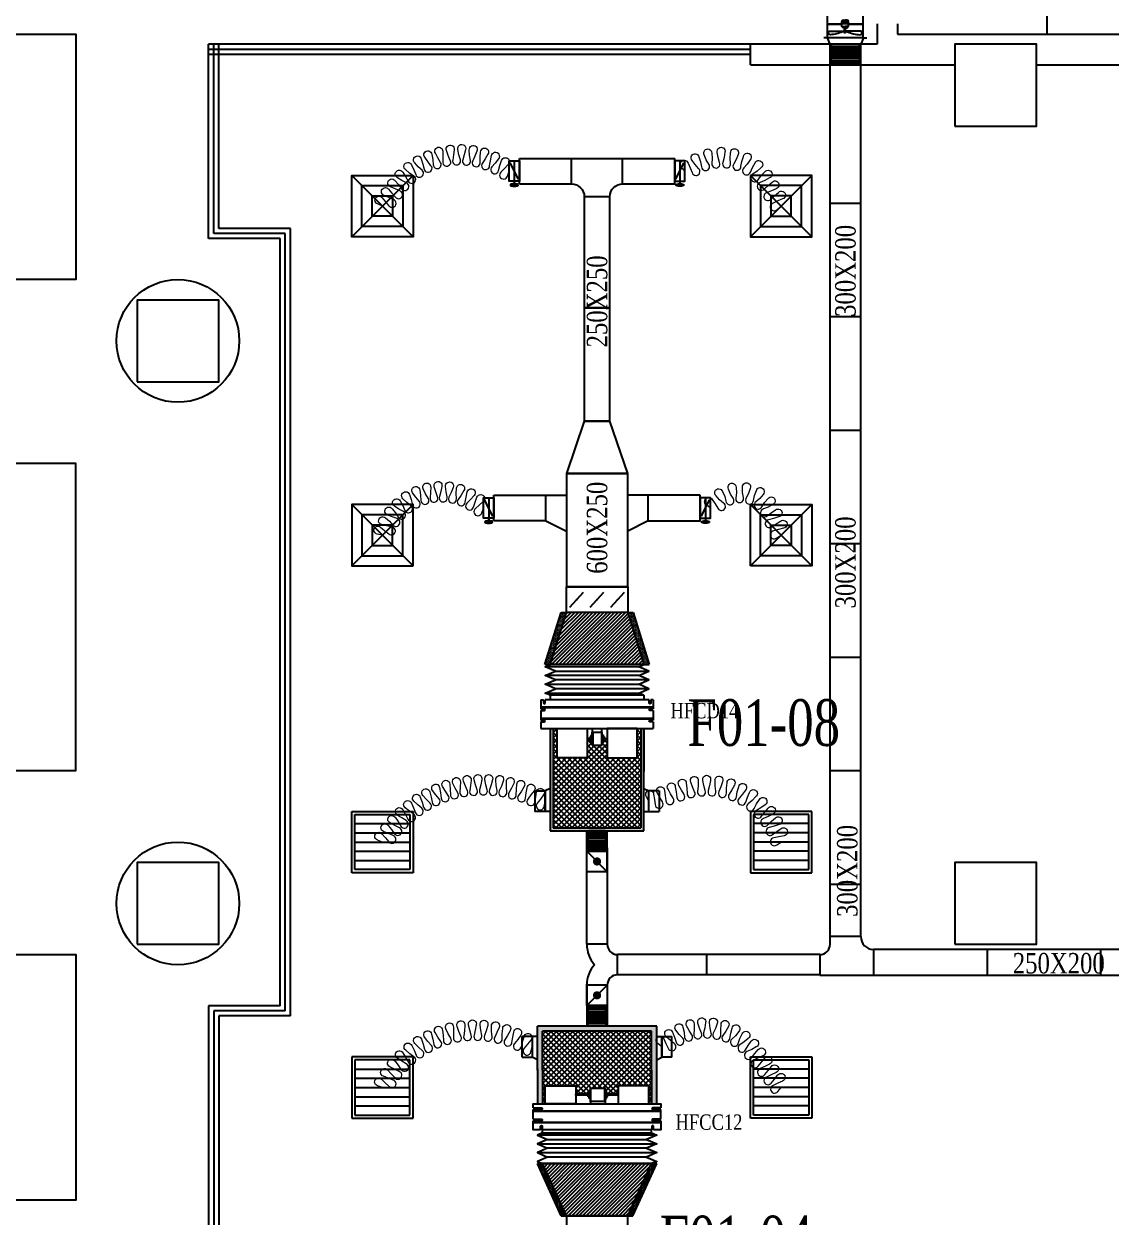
# Model space of a CAD drawing. Header units: metres. Extents: x 352651 to 530851, y -87441 to -24441.
# Drawn here: x 389626 to 400261, y -67927 to -56260 of the extents above; entities that cross this region are included whole.
import ezdxf

# ---------------------------------------------------------------- set-up
doc = ezdxf.new("R2010")
doc.units = ezdxf.units.M
doc.header["$LTSCALE"] = 300
doc.header["$MEASUREMENT"] = 0
doc.linetypes.add('HIDDEN2', pattern=[0.1875, 0.125, -0.0625])
doc.layers.get('0').update_dxf_attribs({"linetype": 'CONTINUOUS'})
for name, color, linetype in [('bat noi mem', 4, 'CONTINUOUS'), ('CUA', 8, 'CONTINUOUS'), ('CUAGIO', 2, 'CONTINUOUS'), ('khuat-F', 9, 'HIDDEN2'), ('KICH-THUOC', 9, 'CONTINUOUS'), ('KT', 1, 'CONTINUOUS'), ('THAY', 9, 'CONTINUOUS'), ('thiet bi', 11, 'CONTINUOUS'), ('TUONG', 7, 'CONTINUOUS'), ('vach', 6, 'CONTINUOUS')]:
    doc.layers.add(name, color=color, linetype=linetype)
doc.layers.add('noi mem', color=5, linetype='BATTING', lineweight=0)
doc.styles.add('PHU', font='vntimeh.shx', dxfattribs={"width": 0.8})
doc.styles.add('ROMANS', font='romans.shx', dxfattribs={"width": 0.75, "bigfont": 'romancvn.shx'})
doc.linetypes.add('BATTING', pattern='A,0.0001,-0.1,[134,ltypeshp.shx,S=0.1,R=0,X=-0.1,Y=0],-0.2,[134,ltypeshp.shx,S=0.1,R=180,X=0.1,Y=0],-0.1', length=0.4001)
pattern_1 = [(45, (-203304.336, 315.93), (-17.6776695, 17.6776695), [])]
pattern_2 = [(180, (950901.318, -119971.589), (-6.25, -12.5), [0, -12.5])]
pattern_3 = [(0, (-65954.118, 217871.305), (6.25, -12.5), [0, -12.5])]

# ---------------------------------------------------------------- blocks, each defined once
blk = doc.blocks.new('cot1')
at = {"layer": 'vach'}
blk.add_lwpolyline([(-400, -400), (400, -400), (400, 400), (-400, 400)], close=True, dxfattribs=at)
blk = doc.blocks.new('SAD')
at = {"layer": 'CUAGIO', "color": 8}
for p, q in [((-300, -300), (300, 300)), ((300, -300), (-300, 300))]:
    blk.add_line(p, q, dxfattribs=at)
at = {"layer": 'CUAGIO'}
blk.add_lwpolyline([(300, -300), (300, 300), (-300, 300), (-300, -300)], close=True, dxfattribs=at)
at = {"layer": 'CUAGIO', "color": 8}
for points in [[(200, -200), (200, 200), (-200, 200), (-200, -200)], [(100, -100), (100, 100), (-100, 100), (-100, -100)]]:
    blk.add_lwpolyline(points, close=True, dxfattribs=at)
blk = doc.blocks.new('SAG')
at = {"layer": 'CUAGIO'}
for p, q in [((-300, 300), (-300, -300)), ((300, 300), (-300, 300)), ((300, -300), (300, 300)), ((-300, -300), (300, -300))]:
    blk.add_line(p, q, dxfattribs=at)
at = {"layer": 'CUAGIO', "color": 8}
for p, q in [((-270, 270), (-270, -270)), ((270, 270), (-270, 270)), ((-180, -270), (-180, 270)), ((-90, -270), (-90, 270)), ((0, -270), (0, 270)), ((90, -270), (90, 270)), ((180, -270), (180, 270)), ((270, -270), (270, 270)), ((-270, -270), (270, -270))]:
    blk.add_line(p, q, dxfattribs=at)
blk = doc.blocks.new('Quat thong gio 2')
at = {"layer": 'CUAGIO', "color": 2}
for p, q in [((604439, -54339), (604439, -54304)), ((604439, -54689), (604439, -54339)), ((604439, -54339), (604676, -54339)), ((604504, -54352), (604504, -54499)), ((604574, -54339), (604574, -54478)), ((604576, -54339), (604576, -54478)), ((604711, -54304), (604711, -54724)), ((604711, -54304), (604711, -54304)), ((604504, -54486), (604497, -54486)), ((604500, -54486), (604500, -54499)), ((604535, -54494), (604551, -54479)), ((604551, -54479), (604551, -54511)), ((604551, -54479), (604598, -54479)), ((604575, -54543), (604575, -54479)), ((604598, -54479), (604598, -54543)), ((604493, -54499), (604493, -54511)), ((604493, -54499), (604512, -54499)), ((604493, -54523), (604493, -54511)), ((604493, -54523), (604512, -54523)), ((604504, -54536), (604497, -54536)), ((604500, -54536), (604500, -54523)), ((604504, -54670), (604504, -54523)), ((604512, -54499), (604512, -54511)), ((604512, -54506), (604535, -54506)), ((604512, -54523), (604512, -54511)), ((604512, -54516), (604535, -54516)), ((604535, -54494), (604535, -54511)), ((604535, -54528), (604535, -54511)), ((604535, -54528), (604551, -54543)), ((604551, -54543), (604551, -54511)), ((604551, -54543), (604598, -54543)), ((604574, -54543), (604574, -54689)), ((604576, -54543), (604576, -54689)), ((604613, -54494), (604613, -54511)), ((604613, -54528), (604613, -54511)), ((604439, -54689), (604676, -54689)), ((604439, -54689), (604439, -54724)), ((604711, -54724), (604711, -54724))]:
    blk.add_line(p, q, dxfattribs=at)
at = {"layer": 'CUAGIO', "color": 2, "const_width": 1}
for points in [[(604439, -54304), (604439, -54339)], [(604439, -54724), (604439, -54689)]]:
    blk.add_lwpolyline(points, dxfattribs=at)
for points in [[(604711, -54304), (604711, -54304, -0.414214), (604676, -54339), (604439, -54339)], [(604711, -54724), (604711, -54724, 0.414214), (604676, -54689), (604439, -54689)]]:
    blk.add_lwpolyline(points, format="xyb", dxfattribs=at)
at = {"layer": 'CUAGIO', "color": 2}
for points in [[(604497, -54486, -0.067078), (604469, -54367, -0.673836), (604504, -54352)], [(604497, -54536, 0.067078), (604469, -54655, 0.673836), (604504, -54670)]]:
    blk.add_lwpolyline(points, format="xyb", dxfattribs=at)
for centre, radius, start, end in [((604676, -54304), 35, 270, 0), ((604575, -54478), 1.5, 213.5573, 326.4427), ((604598, -54494), 15, 0, 90), ((604575, -54544), 1.5, 33.5573, 146.4427), ((604598, -54528), 15, 270, 0), ((604676, -54724), 35, 0, 90)]:
    blk.add_arc(centre, radius, start, end, dxfattribs=at)
blk = doc.blocks.new('bac noi mem')
at = {"layer": 'bat noi mem'}
for p, q in [((493887, -64673), (493867, -64693)), ((494067, -64693), (493867, -64693)), ((493867, -64693), (493887, -64713)), ((493887, -64713), (493867, -64733)), ((494067, -64733), (493867, -64733)), ((493867, -64733), (493887, -64753)), ((493887, -64753), (493867, -64773)), ((494047, -64673), (493887, -64673)), ((494047, -64713), (493887, -64713)), ((494047, -64753), (493887, -64753)), ((494047, -64673), (494067, -64693)), ((494067, -64693), (494047, -64713)), ((494047, -64713), (494067, -64733)), ((494067, -64733), (494047, -64753)), ((494047, -64753), (494067, -64773)), ((494067, -64773), (493867, -64773)), ((493867, -64773), (493887, -64793)), ((493887, -64793), (493867, -64813)), ((494067, -64813), (493867, -64813)), ((493867, -64813), (493887, -64833)), ((493887, -64833), (493867, -64853)), ((494067, -64853), (493867, -64853)), ((493867, -64853), (493887, -64873)), ((494047, -64793), (493887, -64793)), ((494047, -64833), (493887, -64833)), ((494067, -64773), (494047, -64793)), ((494047, -64793), (494067, -64813)), ((494067, -64813), (494047, -64833)), ((494047, -64833), (494067, -64853)), ((494067, -64853), (494047, -64873)), ((494047, -64873), (493887, -64873))]:
    blk.add_line(p, q, dxfattribs=at)
blk = doc.blocks.new('1-van gio D200')
at = {"layer": 'CUAGIO'}
h = blk.add_hatch(dxfattribs=at)
h.set_pattern_fill('ANSI31', color=256, scale=100, style=0)
edge = h.paths.add_edge_path()
edge.add_ellipse((486127, -58494), major_axis=(-38.1, 0), ratio=0.310482, start_angle=0, end_angle=360, ccw=False)
for p, q in [((486167, -58437), (486087, -58277)), ((486127, -58257), (486127, -58494))]:
    blk.add_line(p, q, dxfattribs=at)
at = {"layer": 'CUAGIO', "const_width": 3}
for points in [[(486127, -58457), (486177, -58457), (486177, -58257), (486077, -58257), (486077, -58457), (486127, -58457)], [(486167, -58437), (486087, -58277)], [(486127, -58257), (486127, -58494)]]:
    blk.add_lwpolyline(points, dxfattribs=at)
at = {"layer": 'CUAGIO'}
blk.add_lwpolyline([(486177, -58457), (486077, -58457), (486077, -58257), (486177, -58257)], close=True, dxfattribs=at)
at = {"layer": 'CUAGIO', "const_width": 5.35}
blk.add_lwpolyline([(486131, -58357, -1), (486123, -58357, -1)], format="xyb", close=True, dxfattribs=at)
at = {"layer": 'CUAGIO', "extrusion": (0, 0, -1)}
blk.add_ellipse((486127, -58494), major_axis=(-38.1, 0), ratio=0.310482, start_param=-1.570796, end_param=4.712389, dxfattribs=at)

msp = doc.modelspace()

# ---------------------------------------------------------------- hatches: boundary and pattern name
at = {"layer": 'CUAGIO'}
h = msp.add_hatch(dxfattribs=at)
h.set_pattern_fill('DOTS', color=2, scale=200, angle=180, style=0)
h.set_pattern_definition(pattern_2)
h.paths.add_polyline_path([(394932.5, -62014.6), (394880.2, -62014.6), (394722.2, -62524.6), (394774.5, -62524.6)])
h = msp.add_hatch(dxfattribs=at)
h.set_pattern_fill('DOTS', color=2, scale=200, angle=180, style=0)
h.set_pattern_definition(pattern_2)
h.paths.add_polyline_path([(395584.9, -62014.6), (395532.5, -62014.6), (395690.5, -62524.6), (395742.9, -62524.6)])
h = msp.add_hatch(dxfattribs=at)
h.set_pattern_fill('DOTS', color=2, scale=200, style=0)
h.set_pattern_definition([(0, (-203304.336, -93687.006), (6.25, -12.5), [0, -12.5])])
h.paths.add_polyline_path([(395660.5, -64119.6), (395660.5, -63149.6), (395690.5, -63149.6), (395690.5, -64149.6), (394774.5, -64149.6), (394774.5, -63149.6), (394804.5, -63149.6), (394804.5, -64119.6)])
at = {"layer": 'CUAGIO', "ltscale": 1.5}
h = msp.add_hatch(dxfattribs=at)
h.set_pattern_fill('ANSI37', color=9, scale=300, style=0)
h.paths.add_polyline_path([(395660.5, -64119.6), (395660.5, -63149.6), (395625.7, -63149.6), (395625.7, -63435.6), (395330.7, -63435.6), (395330.7, -63248.1), (395301.3, -63248.1), (395301.3, -63268.3), (395290.8, -63268.3), (395290.8, -63284.1), (395280.9, -63284.1), (395280.9, -63309, -1), (395274.4, -63311.2), (395192, -63311.2, -1), (395185.5, -63309), (395185.5, -63284.1), (395175.7, -63284.1), (395175.7, -63268.3), (395165.1, -63268.3), (395165.1, -63248.1), (395135.7, -63248.1), (395135.7, -63435.6), (394840.7, -63435.6), (394840.7, -63149.6), (394804.5, -63149.6), (394804.5, -64119.6)])
at = {"layer": 'CUAGIO'}
h = msp.add_hatch(dxfattribs=at)
h.set_pattern_fill('DOTS', color=2, scale=200, style=0)
h.set_pattern_definition([(0, (-155861.426, -123543.805), (6.25, -12.5), [0, -12.5])])
h.paths.add_polyline_path([(395815.8, -66818.3), (395765.8, -66818.3), (395765.8, -66108.3), (394698.8, -66108.3), (394698.8, -66491), (394698.8, -66818.3), (394648.8, -66818.3), (394648.8, -66476), (394648.8, -66058.3), (395815.8, -66058.3)])
at = {"layer": 'CUAGIO', "ltscale": 1.5}
h = msp.add_hatch(dxfattribs=at)
h.set_pattern_fill('ANSI37', color=9, scale=300, style=0)
h.set_pattern_definition([(315, (23099.83, -112967.395), (-26.5165043, -26.5165043), []), (225, (23099.83, -112967.395), (-26.5165043, 26.5165043), [])])
h.paths.add_polyline_path([(395171.5, -66667.8, 1), (395165, -66669.9), (395165, -66694.8), (395155.1, -66694.8), (395155.1, -66710.6), (395144.6, -66710.6), (395144.6, -66726.3), (395024.9, -66726.3), (395024.9, -66643.3), (394724.9, -66643.3), (394724.9, -66818.3), (394698.8, -66818.3), (394698.8, -66476), (394698.8, -66108.3), (395765.8, -66108.3), (395765.8, -66818.3), (395739.8, -66818.3), (395739.8, -66643.3), (395439.8, -66643.3), (395439.8, -66726.3), (395334.5, -66726.3), (395334.5, -66710.6), (395324, -66710.6), (395324, -66694.8), (395314.1, -66694.8), (395314.1, -66669.9, 0.9999991), (395307.6, -66667.8)])
at = {"layer": 'CUAGIO'}
h = msp.add_hatch(dxfattribs=at)
h.set_pattern_fill('DOTS', color=256, scale=200, style=0)
h.set_pattern_definition(pattern_3)
h.paths.add_polyline_path([(394698.8, -67403.8), (394648.9, -67403.8), (394882.4, -67913.8), (394932.3, -67913.8)])
h = msp.add_hatch(dxfattribs=at)
h.set_pattern_fill('DOTS', color=256, scale=200, style=0)
h.set_pattern_definition(pattern_3)
h.paths.add_polyline_path([(395532.3, -67913.8), (395582.3, -67913.8), (395815.8, -67403.8), (395765.8, -67403.8)])
at = {"layer": 'KICH-THUOC'}
h = msp.add_hatch(dxfattribs=at)
h.set_pattern_fill('ANSI31', color=2, scale=200, style=0)
h.set_pattern_definition(pattern_1)
h.paths.add_polyline_path([(394774.5, -62524.6), (394932.5, -62014.6), (395532.5, -62014.6), (395690.5, -62524.6)])
h = msp.add_hatch(dxfattribs=at)
h.set_pattern_fill('ANSI31', color=2, scale=200, style=0)
h.set_pattern_definition(pattern_1)
h.paths.add_polyline_path([(395532.3, -67913.8), (394932.3, -67913.8), (394698.8, -67403.8), (395765.8, -67403.8)])

# ---------------------------------------------------------------- linework, layer by layer
for points in [[(384132.5, -56359.6), (390132.5, -56359.6), (390132.5, -58759.6), (384132.5, -58759.6)], [(389532.5, -64159.6), (389532.5, -63559.6), (390132.5, -63559.6), (390132.5, -60559.6), (389532.5, -60559.6), (389532.5, -59959.6), (384732.5, -59959.6), (384732.5, -60559.6), (384132.5, -60559.6), (384132.5, -63559.6), (384732.5, -63559.6), (384732.5, -64159.6)], [(384132.5, -65359.6), (390132.5, -65359.6), (390132.5, -67759.6), (384132.5, -67759.6)]]:
    msp.add_lwpolyline(points, close=True)
at = {"layer": 'bat noi mem'}
for p, q in [((397532.5, -56459.6), (397512.5, -56479.6)), ((397792.1, -56459.6), (397532.5, -56459.6)), ((397792.1, -56459.6), (397812.1, -56479.6)), ((397812.1, -56479.6), (397512.5, -56479.6)), ((397512.5, -56479.6), (397532.5, -56499.6)), ((397532.5, -56499.6), (397512.5, -56519.6)), ((397812.1, -56519.6), (397512.5, -56519.6)), ((397512.5, -56519.6), (397532.5, -56539.6)), ((397532.5, -56539.6), (397512.5, -56559.6)), ((397812.1, -56559.6), (397512.5, -56559.6)), ((397512.5, -56559.6), (397532.5, -56579.6)), ((397532.5, -56579.6), (397512.5, -56599.6)), ((397792.1, -56499.6), (397532.5, -56499.6)), ((397792.1, -56539.6), (397532.5, -56539.6)), ((397792.1, -56579.6), (397532.5, -56579.6)), ((397812.1, -56479.6), (397792.1, -56499.6)), ((397792.1, -56499.6), (397812.1, -56519.6)), ((397812.1, -56519.6), (397792.1, -56539.6)), ((397792.1, -56539.6), (397812.1, -56559.6)), ((397812.1, -56559.6), (397792.1, -56579.6)), ((397792.1, -56579.6), (397812.1, -56599.6)), ((397812.1, -56599.6), (397512.5, -56599.6)), ((397512.5, -56599.6), (397532.5, -56619.6)), ((397532.5, -56619.6), (397512.5, -56639.6)), ((397812.1, -56639.6), (397512.5, -56639.6)), ((397512.5, -56639.6), (397532.5, -56659.6)), ((397812.1, -56659.6), (397512.5, -56659.6)), ((397792.1, -56619.6), (397532.5, -56619.6)), ((397812.1, -56599.6), (397792.1, -56619.6)), ((397792.1, -56619.6), (397812.1, -56639.6)), ((397812.1, -56639.6), (397792.1, -56659.6)), ((395690.5, -62524.6), (394774.5, -62524.6)), ((395640.5, -62546), (394724.5, -62546)), ((395640.5, -62631.7), (394724.5, -62631.7)), ((394824.5, -62588.8), (395740.5, -62588.8)), ((394724.5, -62717.4), (395640.5, -62717.4)), ((395740.5, -62674.6), (394824.5, -62674.6)), ((395740.5, -62760.3), (394824.5, -62760.3)), ((394724.5, -62803.1), (395640.5, -62803.1)), ((395815.8, -67125.3), (394648.8, -67125.3)), ((394748.8, -67168.1), (395715.8, -67168.1)), ((394648.8, -67211), (395815.8, -67211)), ((394648.8, -67296.7), (395815.8, -67296.7)), ((395715.8, -67253.8), (394748.8, -67253.8)), ((394698.8, -67403.8), (395765.8, -67403.8)), ((395765.8, -67403.8), (394698.8, -67403.8)), ((395715.8, -67339.5), (394748.8, -67339.5))]:
    msp.add_line(p, q, dxfattribs=at)
for points in [[(394774.5, -62824.6), (394724.5, -62803.1), (394824.5, -62760.3), (394724.5, -62717.4), (394824.5, -62674.6), (394724.5, -62631.7), (394824.5, -62588.8), (394724.5, -62546), (394774.5, -62524.6)], [(395690.5, -62824.6), (395640.5, -62803.1), (395740.5, -62760.3), (395640.5, -62717.4), (395740.5, -62674.6), (395640.5, -62631.7), (395740.5, -62588.8), (395640.5, -62546), (395690.5, -62524.6)], [(394698.8, -67103.8), (394648.8, -67125.3), (394748.8, -67168.1), (394648.8, -67211), (394748.8, -67253.8), (394648.8, -67296.7), (394748.8, -67339.5), (394648.8, -67382.4), (394698.8, -67403.8)], [(395765.8, -67103.8), (395815.8, -67125.3), (395715.8, -67168.1), (395815.8, -67211), (395715.8, -67253.8), (395815.8, -67296.7), (395715.8, -67339.5), (395815.8, -67382.4), (395765.8, -67403.8)]]:
    msp.add_lwpolyline(points, dxfattribs=at)
at = {"layer": 'CUA', "linetype": 'Continuous'}
for p, q in [((396732.5, -56459.6), (391432.5, -56459.6)), ((391432.5, -58359.6), (391432.5, -56459.6)), ((391482.5, -58309.6), (391482.5, -56459.6)), ((391532.5, -58259.6), (391532.5, -56459.6)), ((396732.5, -56509.6), (391432.5, -56509.6)), ((396732.5, -56559.6), (391432.5, -56559.6)), ((392182.5, -58309.6), (391482.5, -58309.6)), ((392232.5, -58259.6), (391532.5, -58259.6)), ((392182.5, -65909.6), (392182.5, -58309.6)), ((392232.5, -65959.6), (392232.5, -58259.6)), ((392132.5, -58359.6), (391432.5, -58359.6)), ((392132.5, -65859.6), (392132.5, -58359.6)), ((391432.5, -65859.6), (391432.5, -72459.6)), ((392132.5, -65859.6), (391432.5, -65859.6)), ((391482.5, -65909.6), (391482.5, -72459.6)), ((392182.5, -65909.6), (391482.5, -65909.6)), ((391532.5, -65959.6), (391532.5, -72459.6)), ((392232.5, -65959.6), (391532.5, -65959.6))]:
    msp.add_line(p, q, dxfattribs=at)
at = {"layer": 'CUAGIO', "color": 2}
for p, q in [((397512.1, -56459.6), (397487.1, -56397)), ((397812.1, -56459.6), (397512.1, -56459.6)), ((397812.1, -56459.6), (397512.1, -56459.6)), ((397837.2, -56397), (397812.1, -56459.6)), ((395532.5, -61764.6), (394932.5, -61764.6)), ((394880.2, -62014.6), (394932.5, -62014.6)), ((395517, -62014.6), (394948, -62014.6)), ((395532.5, -62014.6), (395584.9, -62014.6)), ((395742.9, -62524.6), (394722.2, -62524.6)), ((395690.5, -62524.6), (395742.9, -62524.6)), ((394774.5, -63149.6), (394774.5, -64149.6)), ((395690.5, -64149.6), (395690.5, -63149.6)), ((394774.5, -64149.6), (395690.5, -64149.6)), ((394804.5, -64119.6), (395660.5, -64119.6)), ((395132.5, -64349.6), (395332.5, -64349.6)), ((395332.5, -65259.6), (395132.4, -65259.5)), ((395432.3, -65558.4), (395432.3, -65359.6)), ((395132.3, -65658.4), (395132.3, -65649.8)), ((395132.3, -65658.4), (395132.3, -66058.3)), ((395332.3, -65658.4), (395332.3, -66058.3)), ((395132.3, -65858.3), (395332.3, -65858.3)), ((395332.3, -65858.3), (395132.3, -65858.3)), ((395815.8, -66058.3), (394648.8, -66058.3)), ((395765.8, -66108.3), (394698.8, -66108.3)), ((395765.8, -66818.3), (395765.8, -66108.3)), ((395815.8, -66818.3), (395815.8, -66058.3))]:
    msp.add_line(p, q, dxfattribs=at)
at = {"layer": 'CUAGIO'}
for p, q in [((394472.5, -57824.6), (394472.5, -57574.6)), ((394982.5, -57824.6), (394982.5, -57574.6)), ((395482.5, -57824.6), (395482.5, -57574.6)), ((395992.5, -57824.6), (395992.5, -57574.6)), ((395357.5, -57949.6), (395107.5, -57949.6)), ((394222.5, -61119.2), (394222.5, -60869.2)), ((394222.5, -60869.2), (394932.5, -60869.2)), ((394732.5, -61119.2), (394732.5, -60869.2)), ((396242.5, -60869.2), (395532.5, -60869.2)), ((395732.5, -61119.2), (395732.5, -60869.2)), ((396242.5, -61119.2), (396242.5, -60869.2)), ((394732.5, -61119.2), (394222.5, -61119.2)), ((394732.5, -61119.2), (394932.5, -61219.2)), ((395732.5, -61119.2), (395532.5, -61219.2)), ((395732.5, -61119.2), (396242.5, -61119.2)), ((394965.6, -61963.8), (395099.5, -61815.3)), ((395165.6, -61963.8), (395299.5, -61815.3)), ((395365.6, -61963.8), (395499.5, -61815.3)), ((394804.5, -63149.6), (394804.5, -64119.6)), ((395660.5, -63149.6), (395660.5, -64119.6)), ((395690.5, -63149.6), (395690.5, -63570.9)), ((394624.8, -63760.2), (394624.8, -63960.2)), ((394724.5, -63760.2), (394724.5, -63960.2)), ((394724.5, -63960.2), (394724.5, -63760.2)), ((394724.5, -63960.2), (394724.5, -63760.2)), ((395740.5, -63960.2), (395740.5, -63760.2)), ((395740.5, -63960.2), (395740.5, -63760.2)), ((395740.5, -63960.2), (395740.5, -63760.2)), ((395840.2, -63760.2), (395840.2, -63960.2)), ((394724.5, -63960.2), (394624.8, -63960.2)), ((395740.5, -63960.2), (395840.2, -63960.2)), ((395132.4, -65259.5), (395132.5, -64149.6)), ((395132.5, -64349.6), (395332.5, -64549.6)), ((395332.5, -64549.6), (395332.5, -64349.6)), ((395332.5, -64549.6), (395132.5, -64549.6)), ((403487.1, -65309.6), (397937.1, -65309.6)), ((395132.3, -65858.3), (395132.3, -65658.4)), ((395332.3, -65658.4), (395132.3, -65858.3)), ((395132.3, -65783.4), (395132.3, -65658.4)), ((395332.3, -65658.4), (395132.3, -65658.4)), ((394648.8, -66491), (394648.8, -66058.3)), ((394698.8, -66491), (394698.8, -66108.3)), ((395765.8, -66491), (395765.8, -66110.1)), ((394499.2, -66362.3), (394499.2, -66162.3)), ((394598.8, -66162.3), (394499.2, -66162.3)), ((394598.8, -66162.3), (394598.8, -66362.3)), ((394598.8, -66162.3), (394598.8, -66362.3)), ((394598.8, -66162.3), (394598.8, -66362.3)), ((395865.8, -66362.3), (395865.8, -66162.3)), ((395865.8, -66162.3), (395865.8, -66362.3)), ((395865.8, -66162.3), (395865.8, -66362.3)), ((395865.8, -66162.3), (395965.5, -66162.3)), ((395965.5, -66362.3), (395965.5, -66162.3)), ((394648.8, -66476), (394648.8, -66818.3)), ((394698.8, -66476), (394698.8, -66818.3)), ((395765.8, -66491), (395765.8, -66818.3)), ((395815.8, -67403.8), (394648.9, -67403.8)), ((394882.4, -67913.8), (394648.9, -67403.8)), ((394648.9, -67403.8), (395815.8, -67403.8)), ((394698.8, -67403.8), (395765.8, -67403.8)), ((395765.8, -67403.8), (394698.8, -67403.8)), ((394932.3, -67913.8), (394698.8, -67403.8)), ((395532.3, -67913.8), (395765.8, -67403.8)), ((395582.3, -67913.8), (395815.8, -67403.8)), ((394932.3, -67913.8), (394882.4, -67913.8)), ((394882.4, -67913.8), (395582.3, -67913.8)), ((394932.3, -67913.8), (394882.4, -67913.8)), ((395532.3, -67913.8), (395582.3, -67913.8)), ((395532.3, -67913.8), (395582.3, -67913.8))]:
    msp.add_line(p, q, dxfattribs=at)
at = {"layer": 'CUAGIO', "ltscale": 1.5}
msp.add_line((394982.5, -57574.6), (395482.5, -57574.6), dxfattribs=at)
at = {"layer": 'CUAGIO', "color": 2}
for points in [[(394472.5, -57574.6), (394982.5, -57574.6)], [(395482.5, -57574.6), (395992.5, -57574.6)]]:
    msp.add_lwpolyline(points, dxfattribs=at)
msp.add_lwpolyline([(394472.5, -57824.6), (394982.5, -57824.6, -0.4142136), (395107.5, -57949.6), (395107.5, -59034.6), (395357.5, -59034.6), (395357.5, -57949.6, -0.4142136), (395482.5, -57824.6), (395992.5, -57824.6)], format="xyb", dxfattribs=at)
for points in [[(395107.5, -60144.6), (395357.5, -60144.6), (395357.5, -59034.6), (395107.5, -59034.6)], [(394932.5, -61764.6), (395532.5, -61764.6), (395532.5, -62014.6), (394932.5, -62014.6)], [(395132.5, -64349.6), (395332.5, -64349.6), (395332.5, -64549.6), (395132.5, -64549.6)]]:
    msp.add_lwpolyline(points, close=True, dxfattribs=at)
at = {"layer": 'CUAGIO'}
for points in [[(394932.5, -60654.6), (395532.5, -60654.6), (395357.5, -60144.6), (395107.5, -60144.6)], [(394932.5, -61764.6), (395532.5, -61764.6), (395532.5, -60654.6), (394932.5, -60654.6)], [(394932.3, -68163.8), (395532.3, -68163.8), (395532.3, -67913.8), (394932.3, -67913.8)]]:
    msp.add_lwpolyline(points, close=True, dxfattribs=at)
for points, const_width in [([(395037.5, -61889.6, -1), (395027.5, -61889.6, -1)], 10), ([(395237.5, -61889.6, -1), (395227.5, -61889.6, -1)], 10), ([(395437.5, -61889.6, -1), (395427.5, -61889.6, -1)], 10), ([(395212.5, -64449.6, 1), (395252.5, -64449.6, 1)], 40), ([(395252.3, -65758.4, -1), (395212.3, -65758.4, -1)], 40)]:
    msp.add_lwpolyline(points, format="xyb", close=True, dxfattribs=dict(at, const_width=const_width))
for points in [[(394722.2, -62524.6), (394880.2, -62014.6)], [(395532.5, -62014.6), (395690.5, -62524.6), (394774.5, -62524.6), (394932.5, -62014.6)], [(395584.9, -62014.6), (395742.9, -62524.6)], [(394624.8, -63760.2), (394724.5, -63760.2)], [(394774.5, -63735), (394724.5, -63760.2)], [(395690.5, -63735), (395740.5, -63760.2)], [(395840.2, -63760.2), (395740.5, -63760.2)], [(394774.5, -63960.2), (394724.5, -63960.2)], [(395690.5, -63960.2), (395740.5, -63960.2)], [(394648.8, -66162.3), (394598.8, -66162.3)], [(395815.8, -66162.3), (395865.8, -66162.3)], [(394499.2, -66362.3), (394598.8, -66362.3)], [(394648.8, -66387.5), (394598.8, -66362.3)], [(395815.8, -66387.5), (395865.8, -66362.3)], [(395965.5, -66362.3), (395865.8, -66362.3)]]:
    msp.add_lwpolyline(points, dxfattribs=at)
at = {"layer": 'CUAGIO', "color": 2}
for radius, start in [(300.1, 138.33605), (100, 89.96996)]:
    msp.add_arc((395432.3, -65658.4), radius, start, 180, dxfattribs=at)
at = {"layer": 'khuat-F'}
msp.add_line((399632.5, -54474.6), (399632.5, -56359.6), dxfattribs=at)
at = {"layer": 'KICH-THUOC', "color": 2}
for p, q in [((397512.1, -65259.6), (397512.1, -56459.6)), ((397812.1, -65184.6), (397812.1, -56459.6)), ((397812.1, -58014.6), (397512.1, -58014.6)), ((397812.1, -59124.6), (397512.1, -59124.6)), ((397812.1, -60234.6), (397512.1, -60234.6)), ((397812.1, -61344.6), (397512.1, -61344.6)), ((397812.1, -62454.6), (397512.1, -62454.6)), ((397812.1, -63564.6), (397512.1, -63564.6)), ((395332.5, -64349.6), (395332.5, -64149.6)), ((395332.5, -64314.9), (395332.5, -65259.6)), ((397812.1, -64674.6), (397512.1, -64674.6)), ((397812.1, -65184.6), (397512.1, -65184.6)), ((397937.1, -65309.6), (397937.1, -65559.6)), ((399047.1, -65309.6), (399047.1, -65559.6)), ((400157.1, -65309.6), (400157.1, -65559.6)), ((397412.3, -65359.6), (395432.5, -65359.6)), ((396302.1, -65359.6), (396302.1, -65559.6)), ((397412.1, -65359.6), (397412.1, -65559.6)), ((397416.8, -65559.4), (395432.4, -65558.4)), ((397412.1, -65559.6), (410057.9, -65559.6))]:
    msp.add_line(p, q, dxfattribs=at)
for centre, radius, start, end in [((397937.1, -65184.6), 125, 180, 270), ((395432.5, -65259.6), 300.1, 180, 221.61544), ((395432.5, -65259.6), 100, 180, 269.99998), ((397412.1, -65259.6), 100, 270, 0)]:
    msp.add_arc(centre, radius, start, end, dxfattribs=at)
at = {"layer": 'noi mem', "ltscale": 1.5}
for points in [[(393132.5, -58041.4), (393085.7, -58020.7, -1.3333333), (393130.3, -57960.5), (393163.8, -57999.3), (393197.3, -58038.1, 1.3333333), (393241.9, -57977.9), (393195.1, -57957.1), (393148.2, -57936.3, -1.3333333), (393192.9, -57876.1), (393226.4, -57914.9), (393259.8, -57953.7, 1.3333333), (393304.5, -57893.5), (393257.7, -57872.8), (393210.8, -57851.6, -1.3333333), (393255.9, -57791.6), (393289.2, -57830.8), (393319.8, -57871.4, 1.3333333), (393368.2, -57814.1), (393323.1, -57790.7), (393279.1, -57763.6, -1.3333333), (393331.4, -57709.8), (393359.7, -57753), (393384.5, -57797.4, 1.3333333), (393440.3, -57747.3), (393398.8, -57718), (393358.9, -57685.1, -1.3333333), (393418, -57639), (393440.2, -57685.6), (393458.6, -57733, 1.3333333), (393520.7, -57690.9), (393483.6, -57656.2), (393448.6, -57618.2, -1.3333333), (393513.4, -57580.6), (393529, -57629.8), (393540.9, -57679.2, 1.3333333), (393608.1, -57646.1), (393576.1, -57606.6), (393546.6, -57564.2, -1.3333333), (393615.9, -57535.7), (393624.7, -57586.7), (393629.7, -57637.2, 1.3333333), (393700.8, -57613.6), (393674.5, -57570.1), (393651, -57524.1, -1.3333333), (393723.6, -57505.3), (393725.3, -57557), (393723.4, -57607.7, 1.3333333), (393797.1, -57594), (393777, -57547.3), (393759.9, -57498.5, -1.3333333), (393834.4, -57489.8), (393829.1, -57541.3), (393820.2, -57591.3, 1.3333333), (393895.1, -57587.7), (393881.5, -57538.8), (393871.3, -57488.1, -1.3333333), (393946.3, -57489.7), (393934, -57539.9), (393918.4, -57588.2, 1.3333333), (393993.1, -57594.9), (393986.3, -57544.5), (393983.1, -57492.9, -1.3333333), (394057.2, -57504.7), (394038.2, -57552.8), (394016.1, -57598.5, 1.3333333), (394089.2, -57615.4), (394089.3, -57564.5), (394093.2, -57513, -1.3333333), (394165, -57534.8), (394139.6, -57579.8), (394111.5, -57622.1, 1.3333333), (394181.6, -57648.7), (394188.7, -57598.4), (394199.5, -57547.9, -1.3333333), (394267.7, -57579.2), (394236.4, -57620.4), (394202.8, -57658.5, 1.3333333), (394268.6, -57694.4), (394282.5, -57645.5), (394298.5, -57596.9, -1.3333333), (394362.8, -57635.4), (394327.5, -57672.5), (394292.1, -57709.6, 1.3333333), (394356.4, -57748.2), (394372.5, -57699.6)], [(396092.5, -57699.6), (396059, -57661.6, -1.3333333), (396122.3, -57621.3), (396142.5, -57667.7), (396162.3, -57714.1, 1.3333333), (396225.8, -57674.2), (396192.6, -57636.2), (396162.4, -57594.5, -1.3333333), (396229.2, -57560.4), (396245.3, -57609.2), (396255.1, -57658, 1.3333333), (396325.4, -57631.8), (396300.8, -57588.5), (396281, -57541, -1.3333333), (396353.9, -57523.1), (396358.3, -57574.4), (396356.6, -57624.2, 1.3333333), (396431, -57614.8), (396417.1, -57567), (396408.7, -57516.3, -1.3333333), (396483.7, -57515.6), (396476.3, -57566.5), (396463.2, -57614.5, 1.3333333), (396537.7, -57622.5), (396535.1, -57572.8), (396538.7, -57521.5, -1.3333333), (396611.8, -57538.1), (396592.9, -57585.9), (396569.1, -57629.7, 1.3333333), (396639.8, -57654.6), (396648.7, -57605.6), (396664, -57556.5, -1.3333333), (396731.4, -57589.4), (396701.9, -57631.7), (396668.7, -57668.7, 1.3333333), (396731.8, -57709.3), (396751.7, -57663.7), (396777.9, -57619.3, -1.3333333), (396835.9, -57666.9), (396797.5, -57701.2), (396756.7, -57729.7, 1.3333333), (396808.7, -57783.6), (396838.6, -57743.8), (396874.3, -57706.7, -1.3333333), (396919.8, -57766.3), (396874.5, -57790.9), (396828.2, -57811, 1.3333333), (396868.4, -57874.3), (396906.3, -57840.9), (396944.4, -57807.6, -1.3333333), (396984.4, -57871.1), (396937.9, -57891), (396891.3, -57911, 1.3333333), (396931.3, -57974.5), (396969.4, -57941.2), (397007.5, -57907.9, -1.3333333), (397047.5, -57971.3), (397001, -57991.3), (396954.4, -58011.3, 1.3333333), (396994.4, -58074.7), (397032.5, -58041.4)], [(393132.5, -61259.6), (393082.3, -61248.5, -1.3333333), (393115.3, -61181.1), (393154.8, -61214), (393194.4, -61246.9, 1.3333333), (393227.4, -61179.5), (393177.1, -61168.5), (393126.8, -61155.6, -1.3333333), (393161.9, -61089.3), (393200.9, -61123.6), (393235.8, -61160.6, 1.3333333), (393276.5, -61097.6), (393228.3, -61081), (393180.9, -61059.7, -1.3333333), (393226.8, -61000.4), (393259.4, -61040.9), (393287.5, -61083.4, 1.3333333), (393338.3, -61028.3), (393293.8, -61003.7), (393250.7, -60974.5, -1.3333333), (393306.2, -60924), (393331.3, -60969.5), (393351.6, -61016.2, 1.3333333), (393411.2, -60970.6), (393371.6, -60938.7), (393334.2, -60902.6, -1.3333333), (393397.5, -60862.4), (393414.4, -60911.5), (393426.4, -60961, 1.3333333), (393492.9, -60926.4), (393459.4, -60888.2), (393428.8, -60846.1, -1.3333333), (393498.1, -60817.4), (393506.2, -60868.8), (393509.5, -60919.6, 1.3333333), (393581, -60897), (393554.6, -60853.5), (393531.7, -60806.8, -1.3333333), (393604.9, -60790.4), (393604.1, -60842.4), (393598.6, -60893, 1.3333333), (393672.9, -60883.1), (393654.3, -60835.7), (393639.8, -60785.8, -1.3333333), (393714.7, -60782.3), (393705, -60833.3), (393690.9, -60882.3, 1.3333333), (393765.8, -60885.3), (393755.6, -60835.4), (393750, -60783.7, -1.3333333), (393824.4, -60793.1), (393805.9, -60841.8), (393783.6, -60887.5, 1.3333333), (393856.9, -60903.4), (393855.5, -60852.5), (393858.8, -60800.6, -1.3333333), (393930.5, -60822.7), (393904, -60867.4), (393874.1, -60908.7, 1.3333333), (393943.6, -60936.9), (393950.9, -60886.5), (393963.1, -60836, -1.3333333), (394029.9, -60870.1), (393996.1, -60909.6), (393959.6, -60945.1, 1.3333333), (394023.1, -60984.9), (394039.1, -60936.5), (394057.5, -60888.5, -1.3333333), (394119.2, -60931.1), (394080.8, -60965.4), (394042.4, -60999.6, 1.3333333), (394104.1, -61042.2), (394122.5, -60994.2)], [(396342.5, -60994.2), (396303.2, -60962.4, -1.3333333), (396358.5, -60911.7), (396386.8, -60953.5), (396414.5, -60995.4, 1.3333333), (396470.3, -60945.3), (396431.6, -60913.3), (396396.8, -60874.7, -1.3333333), (396459.3, -60833.1), (396481.5, -60880), (396493.7, -60927.6, 1.3333333), (396562.7, -60898.3), (396536.8, -60856.5), (396518.4, -60807.9, -1.3333333), (396591.7, -60791.7), (396595.5, -60843.5), (396589.6, -60892.3, 1.3333333), (396664.5, -60889.9), (396655.5, -60841.6), (396656, -60789.6, -1.3333333), (396730.1, -60801.1), (396714.9, -60850.7), (396691.7, -60894.1, 1.3333333), (396762.5, -60919), (396771.6, -60870.6), (396790.8, -60822.4, -1.3333333), (396855.7, -60859.9), (396823.6, -60900.6), (396786.3, -60932.7, 1.3333333), (396843.3, -60981.5), (396869.2, -60939.7), (396904.6, -60901.7, -1.3333333), (396951.6, -60960.1), (396906.9, -60986.5), (396860.5, -61003, 1.3333333), (396896, -61069), (396935.3, -61039.5), (396978, -61012.5, -1.3333333), (397008.3, -61081.1), (396959.6, -61094.5), (396910.9, -61107.9, 1.3333333), (396941.2, -61176.5), (396983.9, -61149.5), (397026.6, -61122.5, -1.3333333), (397056.9, -61191.1), (397008.2, -61204.5), (396959.5, -61218, 1.3333333), (396989.8, -61286.6), (397032.5, -61259.6)], [(393132.2, -64259.6), (393084.3, -64240.5, -1.3333333), (393127.8, -64179.4), (393161.5, -64218.4), (393195.1, -64257.4, 1.3333333), (393238.6, -64196.3), (393190.8, -64177.3), (393143.2, -64157, -1.3333333), (393188.1, -64096.9), (393221, -64136.8), (393251.7, -64177.8, 1.3333333), (393299.2, -64119.8), (393253, -64097.8), (393207.4, -64073.3, -1.3333333), (393257.4, -64017.5), (393286.7, -64060.1), (393313.6, -64103.7, 1.3333333), (393366.1, -64050.1), (393322, -64024), (393278.7, -63995.7, -1.3333333), (393333.5, -63944.5), (393358.9, -63989.6), (393381.9, -64035.3, 1.3333333), (393438.9, -63986.6), (393397.3, -63956.7), (393356.7, -63924.7, -1.3333333), (393415.8, -63878.5), (393437.1, -63925.6), (393455.9, -63973.2, 1.3333333), (393517, -63929.7), (393478.2, -63896.3), (393440.6, -63860.8, -1.3333333), (393503.5, -63820), (393520.6, -63868.9), (393535.2, -63918, 1.3333333), (393599.9, -63880), (393564.1, -63843.3), (393529.8, -63804.6, -1.3333333), (393596.1, -63769.6), (393608.8, -63819.7), (393619, -63869.9, 1.3333333), (393686.8, -63837.8), (393654.4, -63798.1), (393623.7, -63756.5, -1.3333333), (393692.8, -63727.5), (393701, -63778.6), (393706.7, -63829.5, 1.3333333), (393777.1, -63803.5), (393748.4, -63761.1), (393721.4, -63716.9, -1.3333333), (393792.9, -63694.1), (393796.5, -63745.7), (393797.7, -63796.9, 1.3333333), (393870.1, -63777.3), (393845.2, -63732.5), (393822.3, -63686.1, -1.3333333), (393895.4, -63669.7), (393894.5, -63721.5), (393891.2, -63772.6, 1.3333333), (393965, -63759.4), (393944.2, -63712.6), (393925.5, -63664.4, -1.3333333), (393999.8, -63654.5), (393994.3, -63706), (393986.4, -63756.6, 1.3333333), (394061.1, -63750), (394044.6, -63701.5), (394030.2, -63651.8, -1.3333333), (394105.1, -63648.6), (394095, -63699.4), (394082.7, -63749.1, 1.3333333), (394157.7, -63749.1), (394145.5, -63699.4), (394135.6, -63648.6, -1.3333333), (394210.5, -63652), (394196, -63701.7), (394179.3, -63750.1, 1.3333333), (394254, -63756.8), (394246.3, -63706.2), (394240.8, -63654.7, -1.3333333), (394315.2, -63664.7), (394296.3, -63712.9), (394275.5, -63759.7, 1.3333333), (394349.3, -63773), (394346, -63721.9), (394345.2, -63670.1, -1.3333333), (394418.3, -63686.6), (394395.3, -63733), (394370.4, -63777.7, 1.3333333), (394442.7, -63797.5), (394444, -63746.3), (394447.7, -63694.7, -1.3333333), (394519.1, -63717.6), (394492.1, -63761.7), (394463.3, -63804.1, 1.3333333), (394533.6, -63830.2), (394539.4, -63779.3), (394547.7, -63728.2, -1.3333333), (394616.8, -63757.4), (394586, -63798.9), (394554.5, -63839.7, 1.3333333), (394623.1, -63870), (394632.2, -63819.4), (394641.2, -63768.7, -1.3333333), (394709.8, -63799), (394678.3, -63839.8), (394646.9, -63880.6, 1.3333333), (394715.5, -63910.9), (394724.5, -63860.2)], [(395740.5, -63860.2), (395715.3, -63816.1, -1.3333333), (395786.2, -63791.7), (395793.5, -63842), (395800.7, -63892.4, 1.3333333), (395871.7, -63868), (395846.4, -63823.8), (395821.2, -63779.6, -1.3333333), (395892.1, -63755.3), (395899.4, -63805.6), (395906.6, -63856, 1.3333333), (395977.5, -63831.6), (395952.3, -63787.4), (395927, -63743.2, -1.3333333), (395998, -63718.8), (396005.2, -63769.2), (396012.5, -63819.6, 1.3333333), (396083.4, -63795.2), (396058.2, -63751), (396033.9, -63705.8, -1.3333333), (396105.3, -63683.1), (396111.5, -63734.1), (396113.7, -63784.4, 1.3333333), (396186.7, -63767.1), (396166, -63721.2), (396148.7, -63672.7, -1.3333333), (396222.8, -63661), (396221.3, -63712.4), (396215.8, -63762.5, 1.3333333), (396290.6, -63756.3), (396277.1, -63707.8), (396267.2, -63657.3, -1.3333333), (396342.2, -63656.9), (396333, -63707.5), (396320.1, -63756.2, 1.3333333), (396394.9, -63761.4), (396388.9, -63711.3), (396386.8, -63660, -1.3333333), (396461, -63670.8), (396444.3, -63719.4), (396424.2, -63765.6, 1.3333333), (396497.3, -63782.1), (396498.9, -63731.7), (396504.5, -63680.6, -1.3333333), (396576.3, -63702.5), (396552.4, -63748), (396525.6, -63790.7, 1.3333333), (396595.4, -63817.9), (396604.6, -63768.4), (396617.9, -63718.7, -1.3333333), (396685.5, -63751.2), (396655, -63792.6), (396622.1, -63830.7, 1.3333333), (396687, -63868.2), (396703.5, -63820.6), (396724.1, -63773.5, -1.3333333), (396786.1, -63815.8), (396749.7, -63852.2), (396711.4, -63884.9, 1.3333333), (396770, -63931.7), (396793.4, -63887.1), (396820.9, -63843.7, -1.3333333), (396875.8, -63894.8), (396834.4, -63925.3), (396791.6, -63951.8, 1.3333333), (396842.4, -64007), (396872.3, -63966.4), (396906.1, -63927.6, -1.3333333), (396952.6, -63986.5), (396907.1, -64010.3), (396860.7, -64030.1, 1.3333333), (396902.7, -64092.3), (396938.4, -64056.7), (396977.6, -64023.5, -1.3333333), (397014.7, -64088.6), (396966.1, -64105.4), (396917.3, -64118, 1.3333333), (396949.4, -64185.7), (396990, -64156), (397032.7, -64128.1, -1.3333333), (397061.2, -64197.5), (397011.3, -64207.7), (396961.4, -64217.9, 1.3333333), (396989.8, -64287.3), (397032.5, -64259.6)], [(393132.5, -66659.6), (393084.5, -66641.9, -1.3333333), (393124.7, -66578.5), (393161.1, -66614.4), (393197.6, -66650.3, 1.3333333), (393237.8, -66586.9), (393189.8, -66569.2), (393141.9, -66550.3, -1.3333333), (393183.4, -66487.9), (393219.4, -66524.7), (393252.8, -66563, 1.3333333), (393297.5, -66502.8), (393251.3, -66481.8), (393205.6, -66457.9, -1.3333333), (393253.5, -66400.2), (393285.4, -66440.6), (393314.6, -66482.2, 1.3333333), (393365.5, -66427.1), (393321.7, -66401.4), (393278.9, -66372.8, -1.3333333), (393332.6, -66320.5), (393360, -66364.1), (393384.6, -66408.5, 1.3333333), (393441.1, -66359.2), (393400.3, -66328.9), (393360.7, -66295.9, -1.3333333), (393419.8, -66249.6), (393442.4, -66295.9), (393462.1, -66342.7, 1.3333333), (393523.5, -66299.7), (393486.1, -66265.2), (393450.3, -66228.2, -1.3333333), (393513.9, -66188.5), (393531.5, -66236.9), (393546.1, -66285.5, 1.3333333), (393611.7, -66249.2), (393578.3, -66211), (393546.6, -66170.4, -1.3333333), (393614.1, -66137.6), (393626.4, -66187.7), (393635.7, -66237.6, 1.3333333), (393704.8, -66208.5), (393675.7, -66166.9), (393648.5, -66123.2, -1.3333333), (393719.1, -66097.8), (393726, -66148.8), (393730, -66199.5, 1.3333333), (393801.8, -66177.9), (393777.2, -66133.4), (393754.8, -66087, -1.3333333), (393827.7, -66069.3), (393829.1, -66120.8), (393827.7, -66171.6, 1.3333333), (393901.4, -66157.7), (393881.7, -66110.9), (393864.4, -66062.4, -1.3333333), (393938.7, -66052.6), (393934.7, -66103.9), (393927.9, -66154.2, 1.3333333), (394002.6, -66148.3), (393988, -66099.7), (393976, -66049.6, -1.3333333), (394050.9, -66047.7), (394041.5, -66098.3), (394029.3, -66147.7, 1.3333333), (394104.3, -66149.8), (394094.9, -66099.8), (394088.3, -66048.8, -1.3333333), (394163, -66054.9), (394148.2, -66104.2), (394130.9, -66151.9, 1.3333333), (394205.2, -66162), (394201.2, -66111.3), (394200, -66059.9, -1.3333333), (394273.7, -66073.9), (394253.7, -66121.3), (394231.4, -66167, 1.3333333), (394304.2, -66184.9), (394305.6, -66134.1), (394310, -66082.8, -1.3333333), (394381.7, -66104.5), (394356.8, -66149.6), (394329.8, -66192.6, 1.3333333), (394400.3, -66218.2), (394407.1, -66167.8), (394416.8, -66117.3, -1.3333333), (394485.9, -66146.5), (394456.3, -66188.7), (394424.9, -66228.6, 1.3333333), (394492.2, -66261.5), (394504.4, -66212.2), (394518.3, -66162.9, -1.3333333), (394584.5, -66198), (394551.6, -66237.2), (394518.7, -66276.3, 1.3333333), (394584.9, -66311.5), (394598.8, -66262.3)], [(395865.8, -66262.3), (395825.9, -66230.1, -1.3333333), (395884.8, -66183.6), (395906.8, -66229.9), (395928.9, -66276.1, 1.3333333), (395987.7, -66229.6), (395947.8, -66197.5), (395909.3, -66162.7, -1.3333333), (395970.6, -66119.4), (395990.5, -66167.3), (396005.4, -66215.8, 1.3333333), (396070.3, -66178.2), (396035.7, -66141.1), (396004.1, -66100, -1.3333333), (396072.2, -66068.5), (396083.1, -66119.2), (396089, -66169.6, 1.3333333), (396159.6, -66144.4), (396132.3, -66101.7), (396108.7, -66055.5, -1.3333333), (396181.3, -66036.8), (396182.9, -66088.7), (396179.5, -66139.2, 1.3333333), (396253.6, -66127.3), (396234.4, -66080.3), (396219.5, -66030.6, -1.3333333), (396294.4, -66025.4), (396286.5, -66076.7), (396274.1, -66125.8, 1.3333333), (396349.1, -66127.4), (396338.7, -66077.8), (396333.1, -66026.2, -1.3333333), (396407.6, -66034.6), (396390.6, -66083.6), (396369.5, -66129.7, 1.3333333), (396443, -66144.9), (396441.8, -66094.2), (396445.6, -66042.5, -1.3333333), (396517.4, -66064.2), (396491.8, -66109.3), (396462.7, -66150.8, 1.3333333), (396532.2, -66179), (396540.2, -66129), (396553.3, -66078.8, -1.3333333), (396619.9, -66113.2), (396586.6, -66152.9), (396550.4, -66188.5, 1.3333333), (396613.7, -66228.8), (396630.6, -66181), (396652.6, -66134, -1.3333333), (396711.9, -66179.9), (396672, -66213), (396630, -66241.4, 1.3333333), (396684.9, -66292.5), (396710.2, -66248.5), (396740.3, -66206.3, -1.3333333), (396790.3, -66262.2), (396745, -66287.4), (396698.7, -66309.1, 1.3333333), (396744.8, -66368.3), (396777.1, -66328.7), (396809.8, -66289.1, -1.3333333), (396855.6, -66348.5), (396809.1, -66370), (396762.5, -66391.6, 1.3333333), (396808.3, -66450.9), (396841, -66411.4), (396873.6, -66371.8, -1.3333333), (396919.4, -66431.2), (396872.9, -66452.8), (396826.4, -66474.3, 1.3333333), (396872.2, -66533.7), (396904.8, -66494.1), (396937.5, -66454.6, -1.3333333), (396983.3, -66513.9), (396936.7, -66535.5), (396890.2, -66557, 1.3333333), (396936, -66616.4), (396968.7, -66576.8), (397001.3, -66537.3, -1.3333333), (397047.1, -66596.7), (397000.6, -66618.2), (396954.1, -66639.7, 1.3333333), (396999.9, -66699.1), (397032.5, -66659.6)]]:
    msp.add_lwpolyline(points, format="xyb", dxfattribs=at)
at = {"layer": 'THAY'}
msp.add_line((399632.5, -54459.6), (399632.5, -56359.6), dxfattribs=at)
for centre in [(391132.5, -59359.6), (391132.5, -64859.6)]:
    msp.add_circle(centre, 600, dxfattribs=at)
at = {"layer": 'thiet bi'}
for p, q in [((394683.6, -62867.6), (394683.6, -62956.6)), ((395742, -62867.6), (394724.2, -62867.6)), ((395690.5, -62824.6), (394774.5, -62824.6)), ((394774.5, -62824.6), (394774.5, -62867.6)), ((395690.5, -62824.6), (395690.5, -62867.6)), ((395782.6, -62867.6), (395782.6, -62956.6)), ((394683.6, -62972.6), (394683.6, -63067.6)), ((395782.1, -62941.3), (394684.1, -62941.3)), ((395782.1, -62946.8), (394684.1, -62946.8)), ((395782.6, -62972.6), (395782.6, -63067.6)), ((394683.6, -63083.6), (394683.6, -63149.6)), ((395782.1, -63052.8), (394684.1, -63052.8)), ((395782.1, -63057.8), (394684.1, -63057.8)), ((395782.6, -63083.6), (395782.6, -63149.6)), ((395175.7, -63227.9), (395165.1, -63227.9)), ((395165.1, -63227.9), (395165.1, -63268.3)), ((395185.5, -63212.1), (395175.7, -63212.1)), ((395175.7, -63212.1), (395175.7, -63284.1)), ((395185.5, -63311.2), (395185.5, -63185.1)), ((395185.5, -63185.1), (395280.9, -63185.1)), ((395188.8, -63182.7), (395188.8, -63149.6)), ((395192, -63185.1), (395192, -63311.2)), ((395274.4, -63185.1), (395274.4, -63311.2)), ((395277.6, -63182.7), (395277.6, -63149.6)), ((395280.9, -63311.2), (395280.9, -63185.1)), ((395280.9, -63212.1), (395290.8, -63212.1)), ((395290.8, -63212.1), (395290.8, -63284.1)), ((395290.8, -63227.9), (395301.3, -63227.9)), ((395301.3, -63227.9), (395301.3, -63268.3)), ((395165.1, -63248.1), (395135.7, -63248.1)), ((395175.7, -63268.3), (395165.1, -63268.3)), ((395185.5, -63284.1), (395175.7, -63284.1)), ((395185.5, -63311.2), (395280.9, -63311.2)), ((395280.9, -63284.1), (395290.8, -63284.1)), ((395290.8, -63268.3), (395301.3, -63268.3)), ((395301.3, -63248.1), (395330.7, -63248.1)), ((395144.6, -66726.3), (395024.9, -66726.3)), ((395024.9, -66735.4), (395024.9, -66726.3)), ((395144.6, -66735.4), (395024.9, -66735.4)), ((395144.6, -66751), (395144.6, -66710.6)), ((395155.1, -66710.6), (395144.6, -66710.6)), ((395155.1, -66766.8), (395155.1, -66694.8)), ((395165, -66694.8), (395155.1, -66694.8)), ((395171.5, -66793.9), (395171.5, -66667.8)), ((395307.6, -66793.9), (395307.6, -66667.8)), ((395314.1, -66694.8), (395324, -66694.8)), ((395324, -66766.8), (395324, -66694.8)), ((395324, -66710.6), (395334.5, -66710.6)), ((395334.5, -66751), (395334.5, -66710.6)), ((395439.8, -66726.3), (395334.5, -66726.3)), ((395439.8, -66735.4), (395334.5, -66735.4)), ((395155.1, -66751), (395144.6, -66751)), ((395165, -66766.8), (395155.1, -66766.8)), ((395168.2, -66796.2), (395168.2, -66818.3)), ((395310.9, -66796.2), (395310.9, -66818.3)), ((395314.1, -66766.8), (395324, -66766.8)), ((395324, -66751), (395334.5, -66751)), ((395857.8, -66890.3), (394606.8, -66890.3)), ((395857.8, -66895.3), (394606.8, -66895.3)), ((395857.8, -67001.3), (394606.8, -67001.3)), ((395857.8, -67006.3), (394606.8, -67006.3)), ((394698.8, -67103.8), (394698.8, -67072.3)), ((395765.8, -67103.8), (395765.8, -67072.3)), ((394698.8, -67103.8), (395765.8, -67103.8))]:
    msp.add_line(p, q, dxfattribs=at)
for points in [[(394683.6, -62867.6), (394708.2, -62867.6)], [(395782.6, -62867.6), (395758, -62867.6)], [(394683.6, -62972.6), (394683.6, -63067.6)], [(395782.6, -62972.6), (395782.6, -63067.6)], [(394683.6, -63149.6), (395782.6, -63149.6)], [(394606.8, -66857.8), (394606.8, -66818.3), (395857.8, -66818.3), (395857.8, -66857.8)], [(394606.8, -66968.8), (394606.8, -66873.8)], [(395857.8, -66968.8), (395857.8, -66873.8)], [(394680.8, -67072.3), (394606.8, -67072.3), (394606.8, -66984.8)], [(395767.8, -67072.3), (394696.8, -67072.3)], [(395857.8, -66984.8), (395857.8, -67072.3), (395783.8, -67072.3)]]:
    msp.add_lwpolyline(points, dxfattribs=at)
for points in [[(394708.2, -62867.6), (394708.2, -62899.6, 1), (394724.2, -62899.6), (394724.2, -62867.6)], [(395758, -62867.6), (395758, -62899.6, -1), (395742, -62899.6), (395742, -62867.6)], [(394683.6, -62972.6), (394716.2, -62972.6, 1), (394716.2, -62956.6), (394683.6, -62956.6)], [(395782.6, -62972.6), (395750, -62972.6, -1), (395750, -62956.6), (395782.6, -62956.6)], [(394683.6, -63083.6), (394716.2, -63083.6, 1), (394716.2, -63067.6), (394683.6, -63067.6)], [(395782.6, -63083.6), (395750, -63083.6, -1), (395750, -63067.6), (395782.6, -63067.6)], [(394606.8, -66857.8), (394688.8, -66857.8, -1), (394688.8, -66873.8), (394606.8, -66873.8)], [(394606.8, -66968.8), (394688.8, -66968.8, -1), (394688.8, -66984.8), (394606.8, -66984.8)], [(395857.8, -66857.8), (395775.8, -66857.8, 1), (395775.8, -66873.8), (395857.8, -66873.8)], [(395857.8, -66968.8), (395775.8, -66968.8, 1), (395775.8, -66984.8), (395857.8, -66984.8)], [(394680.8, -67072.3), (394680.8, -67040.3, -1), (394696.8, -67040.3), (394696.8, -67072.3)], [(395783.8, -67072.3), (395783.8, -67040.3, 1), (395767.8, -67040.3), (395767.8, -67072.3)]]:
    msp.add_lwpolyline(points, format="xyb", dxfattribs=at)
for points in [[(395135.7, -63435.6), (394840.7, -63435.6), (394840.7, -63149.6), (395135.7, -63149.6)], [(395330.7, -63435.6), (395625.7, -63435.6), (395625.7, -63149.6), (395330.7, -63149.6)], [(394724.9, -66643.3), (395024.9, -66643.3), (395024.9, -66818.3), (394724.9, -66818.3)], [(395314.1, -66667.8), (395165, -66667.8), (395165, -66793.9), (395314.1, -66793.9)], [(395739.8, -66643.3), (395439.8, -66643.3), (395439.8, -66818.3), (395739.8, -66818.3)]]:
    msp.add_lwpolyline(points, close=True, dxfattribs=at)
for centre, start, end in [((395188.8, -63186.1), 18.04953, 161.95047), ((395277.6, -63186.1), 18.04953, 161.95047), ((395188.8, -63310.1), 198.04953, 341.95047), ((395277.6, -63310.1), 198.04953, 341.95047), ((395168.2, -66668.8), 18.04953, 161.95047), ((395310.9, -66668.8), 18.04953, 161.95047), ((395168.2, -66792.8), 198.04953, 341.95047), ((395310.9, -66792.8), 198.04953, 341.95047)]:
    msp.add_arc(centre, 3.41, start, end, dxfattribs=at)
at = {"layer": 'TUONG'}
for p, q in [((397972.5, -56259.6), (397972.5, -56459.6)), ((398172.5, -56259.6), (398172.5, -56359.6)), ((396732.5, -56659.6), (396732.5, -56459.6)), ((397972.5, -56459.6), (396732.5, -56459.6)), ((398172.5, -56359.6), (413532.5, -56359.6)), ((396732.5, -56659.6), (398732.5, -56659.6)), ((399532.5, -56659.6), (404032.5, -56659.6))]:
    msp.add_line(p, q, dxfattribs=at)

# ---------------------------------------------------------------- block references
at = {"layer": 'CUAGIO', "color": 2, "rotation": 90}
msp.add_blockref('Quat thong gio 2', (343147.8, -660835.7), dxfattribs=at)
at = {"layer": 'CUAGIO'}
for name, p in [('1-van gio D200', (-91704.5, 657.8)), ('1-van gio D200', (-91954.5, -2636.8)), ('SAD', (393132.5, -61259.6)), ('bac noi mem', (-98734.2, 523.4)), ('bac noi mem', (-98734.3, -1185.4))]:
    msp.add_blockref(name, p, dxfattribs=at)
at = {"layer": 'CUAGIO', "xscale": -1}
for name, p in [('1-van gio D200', (882169.5, 657.8)), ('1-van gio D200', (882419.5, -2636.8)), ('SAD', (397032.5, -61259.6))]:
    msp.add_blockref(name, p, dxfattribs=at)
for name, p, rotation in [('SAD', (393132.5, -58041.4), 180), ('SAG', (393132.2, -64259.6), 270), ('SAG', (397032.5, -66659.6), 90)]:
    msp.add_blockref(name, p, dxfattribs=dict(at, rotation=rotation))
at = {"layer": 'CUAGIO'}
for name, p, rotation in [('SAD', (397032.5, -58041.4), 180), ('SAG', (397032.5, -64259.6), 90), ('SAG', (393132.5, -66659.6), 270)]:
    msp.add_blockref(name, p, dxfattribs=dict(at, rotation=rotation))
at = {"layer": 'vach'}
for p in [(399132.5, -56859.6), (391132.5, -59359.6), (391132.5, -64859.6), (399132.5, -64859.6)]:
    msp.add_blockref('cot1', p, dxfattribs=at)

# ---------------------------------------------------------------- texts
at = {"layer": 'CUAGIO', "color": 2, "char_height": 200, "rotation": 90, "style": 'PHU'}
for s, insert, width, attachment_point in [('300x200', (397561.8, -59124.6), 1355.253, 1), ('250x250', (395132.2, -58523.7), 1355.253, 3), ('600x250', (395132.2, -60736.7), 888.608, 3), ('300x200', (397561.8, -61975.5), 1355.253, 1), ('300x200', (397580, -64991.8), 1355.253, 1)]:
    msp.add_mtext(s, dxfattribs=dict(at, insert=insert, width=width, attachment_point=attachment_point))
at = {"layer": 'CUAGIO', "color": 2, "insert": (399299.4, -65344.4), "char_height": 200, "width": 924.737, "attachment_point": 1, "style": 'PHU'}
msp.add_mtext('250x200', dxfattribs=at)
at = {"layer": 'KT', "ltscale": 1.5, "char_height": 456.096, "width": 2517.297, "attachment_point": 1, "style": 'ROMANS'}
for s, insert in [('{\\fTimes New Roman|b0|i0|c0|p18;F01-08}', (396116.6, -62863.3)), ('{\\fTimes New Roman|b0|i0|c0|p18;F01-04}', (395846.6, -67913.3))]:
    msp.add_mtext(s, dxfattribs=dict(at, insert=insert))
at = {"layer": 'thiet bi', "char_height": 150, "width": 679.92, "style": 'PHU'}
for s, insert, attachment_point in [('hfcd14', (395950, -62900), 1), ('hfcc12', (395999.8, -67075.2), 7)]:
    msp.add_mtext(s, dxfattribs=dict(at, insert=insert, attachment_point=attachment_point))

doc.saveas('drawing.dxf')
